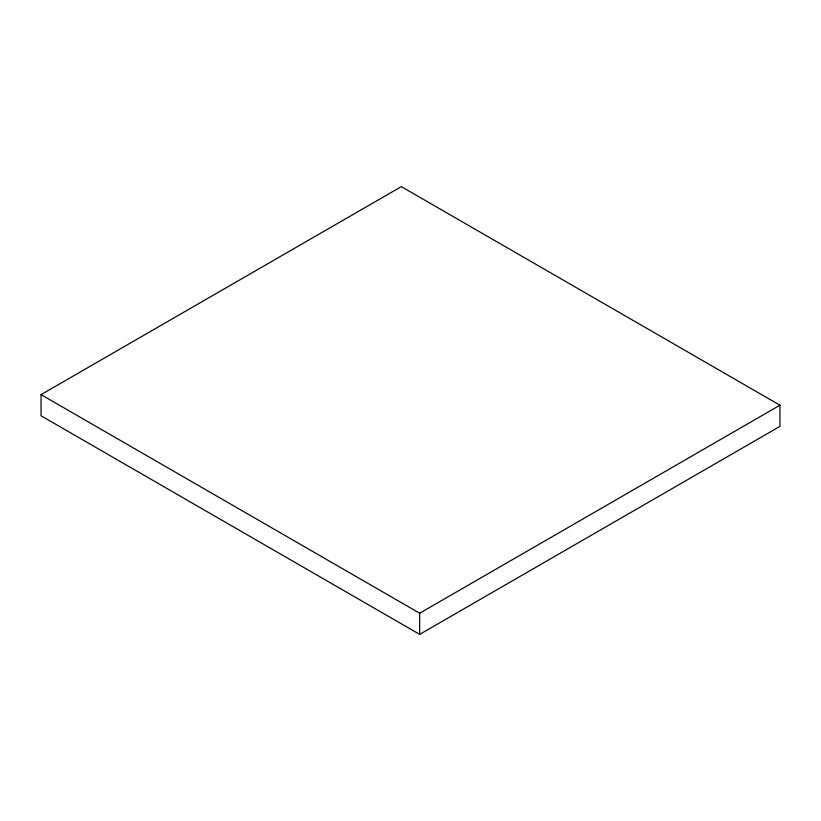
<?xml version="1.0" encoding="UTF-8"?>
<svg xmlns="http://www.w3.org/2000/svg" width="821" height="821" viewBox="0 0 821 821"><rect width="100%" height="100%" fill="white"/><g stroke="black" fill="none" stroke-linecap="round" stroke-linejoin="round"><path stroke-width="1.23" d="M41.05 394.634L401.336 186.624L779.95 405.215L779.95 426.366L419.664 634.376L41.05 415.785L41.05 394.634L419.664 613.225L779.95 405.215M419.664 613.225L419.664 634.376"/></g></svg>
